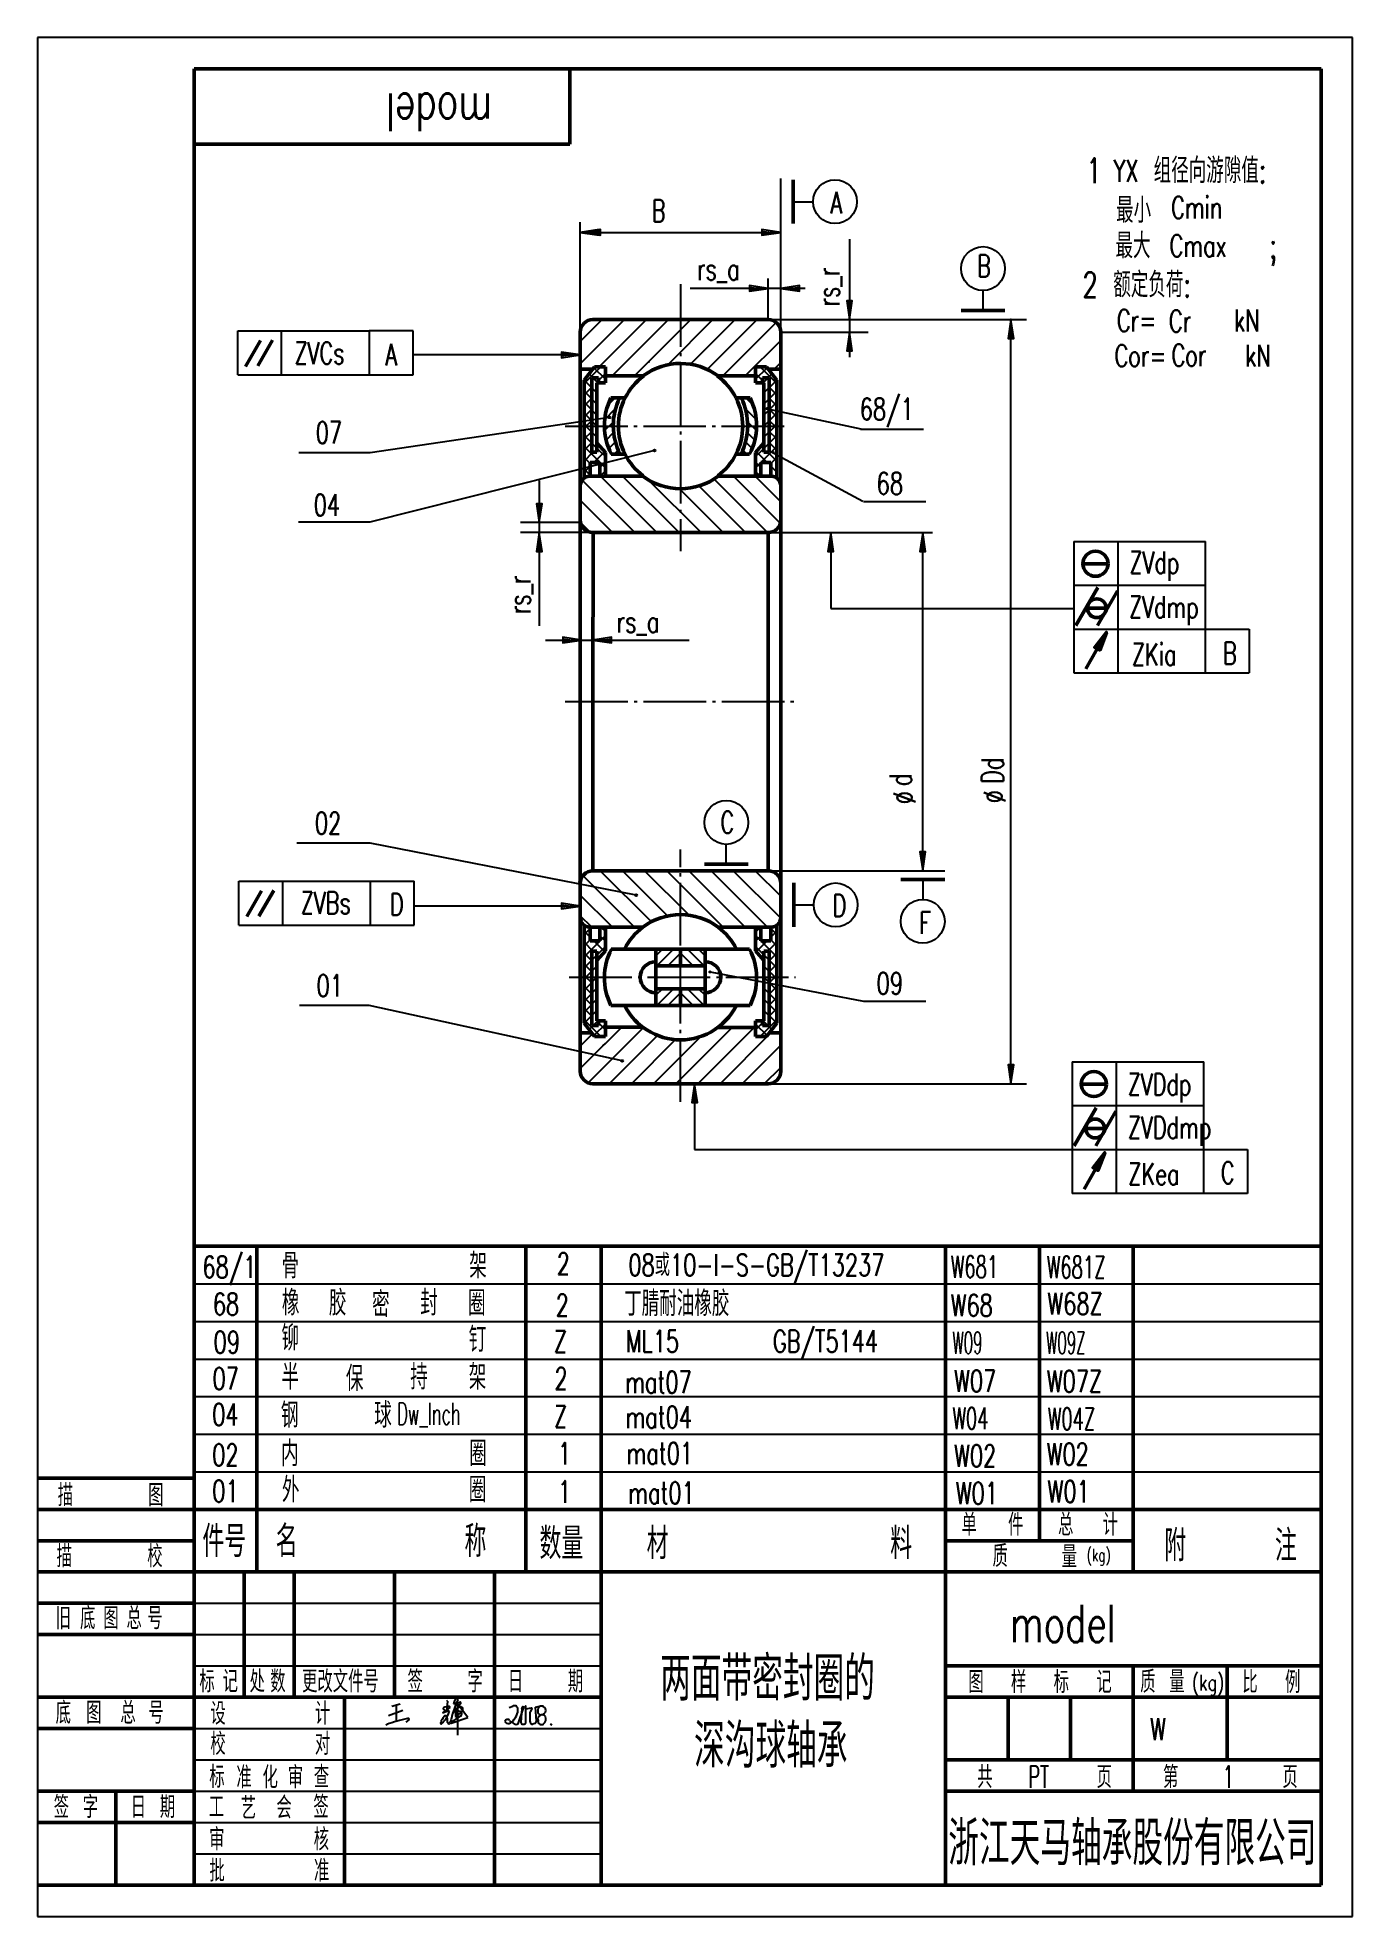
# Model space of a CAD drawing. Header units: millimetres. Extents: x 325 to 535, y 382 to 682.
import ezdxf
from ezdxf.enums import TextEntityAlignment as Align

# ---------------------------------------------------------------- set-up
doc = ezdxf.new("R2010")
doc.units = ezdxf.units.MM
doc.linetypes.add('CENTER', pattern=[12.5, 10, -1, 0.5, -1])
doc.layers.add('1', color=7, linetype='Continuous', lineweight=50)
for name, color, linetype in [('2', 7, 'Continuous'), ('3', 7, 'CENTER'), ('32', 7, 'Continuous'), ('6', 7, 'Continuous')]:
    doc.layers.add(name, color=color, linetype=linetype)
doc.styles.add('HZ', font='txt.shx', dxfattribs={"width": 0.7, "bigfont": 'HZTXT.shx'})

# ---------------------------------------------------------------- blocks, each defined once
blk = doc.blocks.new('BLK', base_point=(1, 0))
for points in [[(0, 0), (1, 0), (0, 0.15), (0, -0.15), (1, 0)], [(0, 0.07), (0.5, 0), (0, -0.07)]]:
    blk.add_lwpolyline(points)
blk = doc.blocks.new('*X4')
at = {"color": 0}
for p, q in [((90.9, 156.59), (88.22, 159.26)), ((92.02, 157.23), (89.99, 159.26)), ((92.02, 159), (91.76, 159.26)), ((89.13, 156.59), (88.07, 157.65))]:
    blk.add_line(p, q, dxfattribs=at)
blk = doc.blocks.new('JZ', base_point=(74.06, 131.06))
at = {"layer": '1'}
blk.add_line((74.32, 131.19), (81.32, 131.19), dxfattribs=at)
at = {"layer": '2'}
blk.add_line((77.82, 131.19), (77.82, 134.36), dxfattribs=at)
blk.add_circle((77.82, 137.86), 3.5, dxfattribs=at)

msp = doc.modelspace()

# ---------------------------------------------------------------- linework, layer by layer
for p, q in [((381.25, 413.66), (383.54, 414.5)), ((381.75, 415.14), (383.11, 415.53)), ((382.44, 415.34), (382.46, 412.72)), ((391.03, 414.96), (389.88, 414.06)), ((389.88, 414.06), (390.75, 414.38)), ((390.52, 414.29), (390.02, 414.68)), ((390.67, 415.94), (390.52, 414.29)), ((391.84, 416.17), (391.61, 415.54)), ((391.61, 415.54), (391.84, 415.6)), ((391.85, 414.18), (391.78, 414.15)), ((392.79, 415.61), (391.85, 414.18)), ((392.27, 415.54), (392.27, 414.14)), ((393.9, 413.33), (392.27, 415.54)), ((392.27, 414.14), (392.27, 410.5)), ((392.72, 415.52), (392.72, 415.52)), ((400.53, 414.94), (401.07, 415.15)), ((401.96, 412.35), (402.83, 414.98)), ((402.52, 414.79), (402.39, 412.55)), ((402.52, 414.74), (402.61, 414.99)), ((402.57, 414.9), (402.52, 414.79)), ((402.83, 414.98), (402.69, 415.03)), ((403.05, 415.07), (403.05, 414.85)), ((403.05, 414.85), (403.16, 414.74)), ((403.14, 412.48), (403.19, 415.1)), ((403.16, 414.74), (404.05, 414.86)), ((404.07, 414.61), (403.85, 414.26)), ((404.69, 415.01), (405.56, 415.19)), ((404.89, 412.73), (404.69, 415.01)), ((380.81, 412.18), (380.94, 412.23)), ((384.48, 412.97), (384, 412.6)), ((391.24, 412.41), (393.9, 413.33)), ((403.8, 413.97), (403.78, 413.1)), ((404.76, 412.49), (404.89, 412.73)), ((405.14, 412.92), (405.12, 412.68)), ((407.04, 412.33), (407.32, 412.17))]:
    msp.add_line(p, q)
for centre, radius, start, end in [((386.84, 415.59), 4.32, 311.0887, 341.1894), ((390.11, 414.8), 0.146, 108.9005, 231.3566), ((391.43, 410.94), 4.22, 98.0147, 108.9005), ((390.51, 415.91), 0.158, 8.4526, 76.3178), ((390.8, 414.24), 0.149, 25.1165, 110.1467), ((390.87, 414.96), 0.164, 359.1714, 98.0147), ((390.82, 414.25), 0.129, 334.8835, 25.1165), ((410.18, 408.2), 19.57, 155.9856, 167.0617), ((391.73, 414.26), 0.123, 142.0603, 296.5518), ((393.08, 413.2), 1.84, 97.9203, 142.0603), ((392.12, 416.05), 0.3, 104.5678, 155.7329), ((391.28, 418.55), 3, 280.8167, 287.7524), ((392.56, 413.71), 0.623, 92.3397, 156.2051), ((392.14, 416.21), 0.162, 341.7541, 127.877), ((391.83, 418.25), 2.58, 278.1439, 288.0077), ((367.85, 443.58), 38.61, 309.1906, 310.6534), ((392.51, 413.91), 0.422, 299.3726, 86.8303), ((392.65, 415.65), 0.148, 296.7182, 98.9714), ((392.68, 414.6), 0.449, 315.446, 70.7293), ((401.34, 414.68), 0.544, 16.1691, 119.0695), ((399.94, 414.51), 1.95, 332.46, 9.3489), ((402.66, 414.94), 0.0932, 71.5751, 202.9028), ((403.06, 415.1), 0.039, 246.1543, 1.1942), ((403.15, 415.1), 0.0456, 358.8058, 181.1942), ((404.19, 414.05), 0.402, 147.7091, 191.0393), ((404.06, 414.8), 0.0678, 339.2267, 98.1254), ((406.12, 414.02), 2.13, 159.2267, 163.8831), ((405.87, 414.44), 0.818, 126.699, 245.1597), ((405.69, 414.34), 0.813, 70.374, 112.0226), ((405.01, 415.35), 1.75, 293.59, 317.5758), ((405.56, 414.42), 0.791, 341.2845, 59.7018), ((389.05, 389.91), 23.74, 101.5909, 109.97), ((384.37, 413.06), 0.138, 319.3716, 130.6623), ((391.9, 411.85), 2.42, 137.0124, 164.1275), ((389.21, 412.44), 0.365, 348.9199, 11.6617), ((389.64, 412.37), 0.0632, 179.0259, 317.3946), ((390.34, 413.38), 0.246, 50.3484, 149.0956), ((388.09, 412.66), 2.58, 357.3548, 20.508), ((390.98, 412.59), 0.32, 188.7009, 224.4563), ((390.86, 412.48), 0.154, 224.4563, 309.5218), ((390.68, 412.7), 0.437, 309.5218, 344.3994), ((404.25, 394.87), 21.95, 121.6827, 126.774), ((391.2, 412.52), 0.113, 215.4201, 292.7069), ((392.46, 413.65), 0.559, 146.2304, 188.9942), ((392.06, 413.67), 0.186, 213.9675, 354.8577), ((400.23, 412.6), 0.436, 39.2816, 162.2178), ((400.22, 412.83), 0.415, 192.5394, 247.1049), ((400.36, 413.16), 0.775, 247.1049, 312.8996), ((402.52, 414.85), 2.78, 225.2956, 244.4912), ((398.31, 415.36), 3.79, 312.8996, 332.46), ((401.64, 412.79), 0.548, 234.6731, 305.3269), ((402.67, 412.53), 0.283, 176.7409, 283.0907), ((388.2, 474.79), 64.2, 283.0907, 283.3752), ((403.02, 412.45), 0.123, 283.3752, 12.5836), ((405.13, 413.07), 1.35, 178.8058, 208.5522), ((404.18, 412.55), 0.273, 208.5522, 288.9695), ((404.93, 410.38), 2.02, 97.8003, 108.9695), ((404.64, 412.51), 0.128, 277.8003, 352.1659), ((405.79, 413.06), 0.69, 41.1882, 195.3509), ((405.64, 412.75), 0.534, 161.8165, 240.4494), ((405.69, 413.04), 0.813, 247.9774, 289.626), ((405.31, 413.13), 1.07, 307.1571, 21.2451)]:
    msp.add_arc(centre, radius, start, end)
at = {"layer": '1'}
for p, q in [((530.18, 676.57), (350.18, 676.57)), ((350.18, 676.57), (350.18, 386.57)), ((410.18, 664.57), (410.18, 676.57)), ((530.18, 386.57), (530.18, 676.57)), ((350.18, 664.57), (410.18, 664.57)), ((445.87, 658.87), (445.87, 651.87)), ((413.87, 636.54), (441.87, 636.54)), ((472.69, 638.01), (479.69, 638.01)), ((358.4, 629.07), (360.77, 633.19)), ((360.36, 629.17), (362.72, 633.26)), ((411.87, 629.04), (411.87, 634.54)), ((443.87, 629.05), (443.87, 634.54)), ((411.87, 610.04), (411.87, 629.04)), ((413.86, 628.64), (411.87, 628.64)), ((412.48, 626.89), (414.15, 628.99)), ((413.69, 615.36), (413.69, 627.24)), ((413.69, 627.24), (414.77, 627.24)), ((414.15, 628.99), (415.87, 628.99)), ((414.77, 627.24), (414.77, 626.47)), ((415.87, 626.47), (415.87, 628.99)), ((415.89, 627.54), (421.99, 627.55)), ((439.87, 627.54), (433.74, 627.55)), ((441.58, 628.99), (439.87, 628.99)), ((439.87, 626.47), (439.87, 628.99)), ((440.97, 627.24), (440.97, 626.47)), ((442.05, 627.24), (440.97, 627.24)), ((443.25, 626.89), (441.58, 628.99)), ((443.9, 628.64), (441.87, 628.64)), ((442.05, 615.36), (442.05, 627.24)), ((443.87, 610.04), (443.87, 629.04)), ((412.48, 626.89), (412.48, 611.25)), ((414.53, 615.36), (414.53, 626.47)), ((414.53, 626.47), (415.87, 626.47)), ((419.01, 624.04), (416.75, 624.04)), ((436.72, 624.04), (438.98, 624.04)), ((441.2, 626.47), (439.87, 626.47)), ((441.2, 615.36), (441.2, 626.47)), ((443.25, 626.89), (443.25, 611.25)), ((413.69, 615.36), (414.53, 615.36)), ((415.87, 615.31), (414.53, 616.85)), ((415.87, 611.54), (415.87, 615.31)), ((419.01, 615.04), (416.82, 615.04)), ((436.72, 615.04), (438.91, 615.04)), ((439.87, 615.31), (441.2, 616.85)), ((439.87, 611.54), (439.87, 615.31)), ((442.05, 615.36), (441.2, 615.36)), ((415.01, 613.72), (413.43, 613.72)), ((413.43, 613.72), (413.43, 611.54)), ((415.01, 611.54), (415.01, 613.72)), ((440.72, 611.54), (440.72, 613.72)), ((440.72, 613.72), (442.3, 613.72)), ((442.3, 613.72), (442.3, 611.54)), ((411.87, 610.04), (411.87, 604.54)), ((413.37, 611.54), (421.87, 611.54)), ((442.37, 611.54), (433.87, 611.54)), ((443.87, 610.04), (443.87, 604.54)), ((411.87, 604.54), (411.87, 575.54)), ((443.87, 604.54), (443.87, 575.54)), ((413.91, 602.54), (413.87, 575.54)), ((413.87, 602.54), (427.87, 602.54)), ((441.87, 602.54), (427.87, 602.54)), ((441.87, 602.54), (441.87, 575.54)), ((492.15, 597.56), (496.15, 597.56)), ((491.01, 587.7), (494.51, 593.76)), ((494.45, 587.69), (497.65, 593.23)), ((492.86, 590.46), (495.86, 590.46)), ((494.42, 583.98), (492.61, 580.76)), ((411.87, 544.66), (411.87, 575.54)), ((413.87, 548.54), (413.87, 575.54)), ((441.87, 548.54), (441.87, 575.54)), ((443.87, 546.54), (443.87, 575.54)), ((411.87, 541.04), (411.87, 546.54)), ((413.87, 548.54), (427.87, 548.54)), ((441.87, 548.54), (427.87, 548.54)), ((443.87, 541.04), (443.87, 546.54)), ((445.97, 546.59), (445.97, 539.59)), ((470.06, 547.14), (463.06, 547.14)), ((358.58, 541.21), (360.95, 545.32)), ((360.54, 541.3), (362.9, 545.39)), ((443.87, 519.45), (443.87, 544.48)), ((411.87, 541.04), (411.87, 522.04)), ((412.48, 524.19), (412.48, 539.83)), ((413.37, 539.54), (421.87, 539.54)), ((413.43, 537.35), (413.43, 539.54)), ((415.01, 537.35), (413.43, 537.35)), ((415.01, 539.54), (415.01, 537.35)), ((415.87, 539.54), (415.87, 535.77)), ((442.37, 539.54), (433.87, 539.54)), ((439.87, 539.54), (439.87, 535.77)), ((440.72, 539.54), (440.72, 537.35)), ((440.72, 537.35), (442.3, 537.35)), ((442.3, 537.35), (442.3, 539.54)), ((443.25, 524.19), (443.25, 539.83)), ((413.69, 535.72), (414.53, 535.72)), ((413.69, 535.72), (413.69, 523.83)), ((415.87, 535.77), (414.53, 534.23)), ((414.53, 535.72), (414.53, 524.6)), ((416.82, 536.04), (438.91, 536.04)), ((423.92, 536.03), (423.92, 529.71)), ((427.87, 536.04), (427.87, 533.36)), ((427.87, 533.36), (427.87, 536.04)), ((431.81, 536.03), (431.81, 529.71)), ((439.87, 535.77), (441.2, 534.23)), ((441.2, 535.72), (441.2, 524.6)), ((442.05, 535.72), (441.2, 535.72)), ((442.05, 535.72), (442.05, 523.83)), ((423.92, 533.36), (431.81, 533.36)), ((423.92, 529.71), (431.81, 529.71)), ((423.92, 529.71), (423.92, 527.04)), ((427.87, 529.71), (427.87, 527.04)), ((427.87, 529.71), (427.87, 527.04)), ((431.81, 529.71), (431.81, 527.04)), ((416.75, 527.04), (438.98, 527.04)), ((413.7, 522.64), (411.87, 522.64)), ((411.87, 522.04), (411.87, 516.54)), ((412.48, 524.19), (414.15, 522.08)), ((413.69, 523.83), (414.77, 523.83)), ((414.15, 522.08), (415.87, 522.08)), ((414.53, 524.6), (415.87, 524.6)), ((414.77, 523.83), (414.77, 524.6)), ((415.87, 524.6), (415.87, 522.08)), ((421.82, 523.57), (415.87, 523.57)), ((433.84, 523.52), (439.87, 523.51)), ((441.2, 524.6), (439.87, 524.6)), ((439.87, 524.6), (439.87, 522.08)), ((441.58, 522.08), (439.87, 522.08)), ((440.97, 523.83), (440.97, 524.6)), ((442.05, 523.83), (440.97, 523.83)), ((443.25, 524.19), (441.58, 522.08)), ((443.86, 522.64), (442.03, 522.64)), ((443.87, 519.45), (443.87, 516.54)), ((413.87, 514.54), (441.87, 514.54)), ((491.88, 514.48), (495.88, 514.48)), ((490.74, 504.62), (494.24, 510.68)), ((494.18, 504.61), (497.38, 510.15)), ((492.59, 507.38), (495.59, 507.38)), ((494.15, 500.9), (492.34, 497.68)), ((350.18, 488.57), (530.18, 488.57)), ((360.18, 488.57), (360.18, 436.57)), ((403.18, 488.57), (403.18, 436.57)), ((415.18, 488.57), (415.18, 436.57)), ((470.18, 488.57), (470.18, 386.57)), ((485.18, 488.57), (485.18, 441.57)), ((500.18, 488.57), (500.18, 436.57)), ((325.18, 451.57), (350.18, 451.57)), ((325.18, 446.57), (350.18, 446.57)), ((350.18, 446.57), (530.18, 446.57)), ((325.18, 441.57), (350.18, 441.57)), ((470.18, 441.57), (500.18, 441.57)), ((325.18, 436.57), (350.18, 436.57)), ((350.18, 436.57), (530.18, 436.57)), ((358.18, 436.57), (358.18, 416.57)), ((366.18, 436.57), (366.18, 416.57)), ((382.18, 436.57), (382.18, 416.57)), ((398.18, 436.57), (398.18, 416.57)), ((415.18, 436.57), (415.18, 386.57)), ((325.18, 431.57), (350.18, 431.57)), ((325.18, 426.57), (350.18, 426.57)), ((470.18, 421.57), (530.18, 421.57)), ((500.18, 421.57), (500.18, 401.57)), ((515.18, 421.57), (515.18, 406.57)), ((325.18, 416.57), (350.18, 416.57)), ((350.18, 416.57), (415.18, 416.57)), ((374.18, 416.57), (374.18, 386.57)), ((398.18, 416.57), (398.18, 386.57)), ((470.18, 416.57), (530.18, 416.57)), ((480.18, 416.57), (480.18, 406.57)), ((490.18, 416.57), (490.18, 406.57)), ((325.18, 411.57), (350.18, 411.57)), ((470.18, 406.57), (530.18, 406.57)), ((325.18, 401.57), (350.18, 401.57)), ((337.68, 401.57), (337.68, 386.57)), ((470.18, 401.57), (530.18, 401.57)), ((325.18, 396.57), (350.18, 396.57)), ((325.18, 386.57), (530.18, 386.57))]:
    msp.add_line(p, q, dxfattribs=at)
for centre, radius in [((494.15, 597.56), 2), ((494.36, 590.46), 1.5), ((493.88, 514.48), 2), ((494.09, 507.38), 1.5)]:
    msp.add_circle(centre, radius, dxfattribs=at)
for centre, radius, start, end in [((413.87, 634.54), 2, 90, 180), ((441.87, 634.54), 2, 0, 90), ((427.87, 619.54), 9.93, 126.2736, 152.7028), ((427.87, 619.54), 10, 53.2074, 126.2736), ((427.87, 619.54), 9.93, 27.2972, 53.7264), ((425.64, 619.6), 9.93, 153.497, 207.3745), ((427.06, 619.6), 9.93, 153.497, 207.3745), ((427.87, 619.54), 9.93, 153.0621, 206.9379), ((427.87, 619.54), 9.93, 333.0621, 26.9379), ((428.67, 619.6), 9.93, 332.6255, 26.503), ((430.09, 619.6), 9.93, 332.6255, 26.503), ((427.87, 619.54), 9.93, 206.9379, 233.1301), ((427.87, 619.54), 9.93, 306.8699, 333.0621), ((413.37, 610.04), 1.5, 90, 180), ((427.87, 619.54), 10, 233.1301, 306.8699), ((442.37, 610.04), 1.5, 0, 90), ((413.87, 604.54), 2, 180, 270), ((441.87, 604.54), 2, 270, 0), ((413.87, 546.54), 2, 90, 180), ((441.87, 546.54), 2, 0, 90), ((413.37, 541.04), 1.5, 180, 270), ((427.87, 531.54), 10, 53.1301, 126.8699), ((442.37, 541.04), 1.5, 270, 0), ((427.87, 531.54), 10, 126.8699, 153.2563), ((427.87, 531.54), 10, 26.7437, 53.1301), ((425.64, 531.47), 9.93, 152.6255, 206.503), ((423.92, 531.54), 2.48, 90, 270), ((431.81, 531.54), 2.48, 270, 90), ((430.09, 531.47), 9.93, 333.497, 27.3745), ((427.87, 531.54), 10, 206.7437, 233.2074), ((427.87, 531.54), 10, 298.9144, 333.2563), ((427.87, 531.54), 10, 233.2074, 298.9144), ((413.87, 516.54), 2, 180, 270), ((441.87, 516.54), 2, 270, 0)]:
    msp.add_arc(centre, radius, start, end, dxfattribs=at)
at = {"layer": '2'}
for p, q in [((535.18, 681.57), (325.18, 681.57)), ((325.18, 681.57), (325.18, 381.57)), ((535.18, 381.57), (535.18, 681.57)), ((443.87, 634.6), (443.87, 659.07)), ((445.87, 655.37), (449.04, 655.37)), ((411.87, 634.6), (411.87, 652.11)), ((411.87, 650.47), (443.87, 650.47)), ((476.19, 638.01), (476.19, 641.19)), ((411.87, 629.5), (418.9, 636.54)), ((411.87, 633.04), (415.36, 636.54)), ((414.89, 628.99), (422.43, 636.54)), ((416.97, 627.54), (425.97, 636.54)), ((420.51, 627.54), (429.51, 636.54)), ((425.83, 629.33), (433.04, 636.54)), ((429.45, 629.41), (436.58, 636.54)), ((432.15, 628.57), (440.11, 636.54)), ((434.65, 627.54), (443.17, 636.06)), ((441.93, 636.54), (483.13, 636.54)), ((357.15, 627.73), (357.15, 634.73)), ((357.15, 634.73), (364.15, 634.73)), ((364.15, 634.73), (378.15, 634.73)), ((364.15, 627.73), (364.15, 634.73)), ((385.15, 634.73), (378.15, 634.73)), ((378.15, 634.73), (378.15, 627.73)), ((385.15, 627.73), (385.15, 634.73)), ((438.19, 627.54), (443.87, 633.22)), ((480.65, 517.54), (480.65, 633.54)), ((408.87, 630.91), (385.15, 630.91)), ((357.15, 627.73), (364.15, 627.73)), ((364.15, 627.73), (378.15, 627.73)), ((378.15, 627.73), (385.15, 627.73)), ((412.48, 626.32), (415.15, 628.99)), ((414.66, 626.47), (413.26, 627.87)), ((415.87, 627.03), (414.04, 628.86)), ((414.77, 626.84), (415.87, 627.94)), ((415.87, 628.8), (415.67, 628.99)), ((439.87, 628.8), (440.06, 628.99)), ((439.87, 627.03), (441.69, 628.86)), ((440.97, 626.84), (439.87, 627.94)), ((443.25, 626.32), (440.58, 628.99)), ((441.08, 626.47), (442.48, 627.87)), ((442.78, 628.6), (443.87, 629.68)), ((412.48, 624.55), (413.69, 625.76)), ((414.53, 623.06), (412.48, 625.11)), ((414.53, 624.83), (412.55, 626.81)), ((416.26, 622.87), (417.43, 624.04)), ((439.47, 622.87), (438.3, 624.04)), ((441.2, 624.83), (443.18, 626.81)), ((441.2, 623.06), (443.25, 625.11)), ((443.25, 624.55), (442.05, 625.76)), ((412.48, 622.78), (413.69, 623.99)), ((414.53, 621.3), (412.48, 623.35)), ((412.48, 621.01), (413.69, 622.22)), ((414.53, 619.53), (412.48, 621.58)), ((415.76, 620.6), (417.51, 622.36)), ((439.97, 620.6), (438.22, 622.36)), ((441.2, 621.3), (443.25, 623.35)), ((441.2, 619.53), (443.25, 621.58)), ((441.75, 622.28), (456.69, 619.12)), ((443.25, 622.78), (442.05, 623.99)), ((443.25, 621.01), (442.05, 622.22)), ((416.55, 620.93), (378.29, 615.25)), ((412.48, 619.25), (413.69, 620.45)), ((414.53, 617.76), (412.48, 619.81)), ((412.48, 617.48), (413.69, 618.69)), ((414.87, 615.66), (412.48, 618.04)), ((415.74, 618.81), (417.15, 620.22)), ((415.98, 617.29), (417.19, 618.49)), ((439.75, 617.29), (438.54, 618.49)), ((439.99, 618.81), (438.59, 620.22)), ((440.87, 615.66), (443.25, 618.04)), ((441.2, 617.76), (443.25, 619.81)), ((443.25, 619.25), (442.05, 620.45)), ((443.25, 617.48), (442.05, 618.69)), ((456.59, 619.07), (466.67, 619.07)), ((378.29, 615.25), (366.92, 615.25)), ((423.7, 615.64), (378.23, 604.2)), ((412.48, 615.71), (413.69, 616.92)), ((415.87, 612.89), (412.48, 616.28)), ((412.48, 613.94), (413.89, 615.36)), ((414.03, 613.72), (415.75, 615.44)), ((415.87, 614.66), (414.89, 615.63)), ((416.41, 615.95), (417.47, 617.01)), ((417.27, 615.04), (417.93, 615.7)), ((438.47, 615.04), (437.81, 615.7)), ((439.32, 615.95), (438.26, 617.01)), ((439.87, 612.89), (443.25, 616.28)), ((439.87, 614.66), (440.84, 615.63)), ((441.71, 613.72), (439.99, 615.44)), ((443.25, 613.94), (441.84, 615.36)), ((443.25, 615.71), (442.05, 616.92)), ((442.65, 615.29), (456.99, 607.53)), ((412.48, 612.18), (413.43, 613.13)), ((413.43, 611.72), (412.48, 612.67)), ((413.43, 613.56), (412.51, 614.47)), ((415.01, 612.94), (415.87, 613.8)), ((415.01, 611.53), (415.87, 612.38)), ((440.72, 612.94), (439.87, 613.8)), ((440.62, 611.54), (439.87, 612.3)), ((442.3, 613.56), (443.22, 614.47)), ((443.25, 612.18), (442.3, 613.13)), ((420.56, 602.54), (412.16, 610.93)), ((424.1, 602.54), (415.1, 611.54)), ((427.63, 602.54), (418.63, 611.54)), ((431.17, 602.54), (422.77, 610.93)), ((434.7, 602.54), (427.7, 609.54)), ((438.24, 602.54), (430.8, 609.98)), ((441.77, 602.54), (433.22, 611.09)), ((443.8, 604.04), (436.31, 611.54)), ((443.87, 607.46), (439.79, 611.54)), ((440.28, 611.54), (440.72, 611.97)), ((417.03, 602.54), (411.87, 607.7)), ((414.27, 608.83), (414.27, 608.83)), ((457.07, 607.51), (467.07, 607.51)), ((378.23, 604.2), (366.86, 604.2)), ((413.45, 602.58), (411.91, 604.12)), ((441.84, 602.54), (468.11, 602.54)), ((490.71, 601.13), (511.71, 601.13)), ((490.71, 601.13), (490.71, 580.13)), ((497.71, 601.13), (497.71, 580.13)), ((511.71, 580.13), (511.71, 601.13)), ((451.87, 599.54), (451.87, 590.42)), ((466.56, 551.54), (466.56, 599.54)), ((490.71, 594.13), (511.71, 594.13)), ((451.87, 590.42), (490.71, 590.42)), ((490.71, 587.13), (518.71, 587.13)), ((518.71, 587.13), (518.71, 580.13)), ((490.71, 580.13), (518.71, 580.13)), ((378.32, 552.94), (366.59, 552.94)), ((420.78, 544.64), (378.32, 552.94)), ((357.33, 546.86), (385.33, 546.86)), ((357.33, 539.86), (357.33, 546.86)), ((364.33, 539.86), (364.33, 546.86)), ((378.33, 546.86), (378.33, 539.86)), ((385.33, 539.86), (385.33, 546.86)), ((420.53, 539.54), (412.29, 547.77)), ((423.21, 540.39), (415.06, 548.54)), ((425.81, 541.32), (418.6, 548.54)), ((429.23, 541.44), (422.13, 548.54)), ((434.67, 539.54), (425.67, 548.54)), ((438.21, 539.54), (429.21, 548.54)), ((441.74, 539.54), (432.74, 548.54)), ((443.87, 540.95), (436.28, 548.54)), ((443.87, 544.48), (439.81, 548.54)), ((441.93, 548.54), (470.1, 548.54)), ((466.56, 547.14), (466.56, 543.96)), ((416.99, 539.54), (411.87, 544.66)), ((445.97, 543.09), (449.15, 543.09)), ((408.87, 542.91), (385.33, 542.91)), ((413.69, 539.54), (411.87, 541.36)), ((357.33, 539.86), (385.33, 539.86)), ((412.48, 538.9), (413.43, 537.95)), ((415.87, 538.19), (412.48, 534.8)), ((412.48, 537.13), (413.89, 535.72)), ((413.43, 539.33), (412.51, 538.41)), ((413.43, 537.52), (412.51, 536.6)), ((414.03, 537.35), (415.75, 535.63)), ((415.45, 539.54), (415.01, 539.1)), ((415.01, 538.13), (415.87, 537.28)), ((415.17, 539.54), (415.87, 538.84)), ((440.68, 539.54), (439.87, 538.72)), ((439.87, 538.19), (443.25, 534.8)), ((440.72, 538.13), (439.87, 537.28)), ((441.71, 537.35), (439.99, 535.63)), ((440.28, 539.54), (440.72, 539.1)), ((443.25, 537.13), (441.84, 535.72)), ((442.3, 539.31), (443.22, 538.39)), ((443.25, 538.9), (442.3, 537.95)), ((442.3, 537.52), (443.22, 536.6)), ((414.87, 535.42), (412.48, 533.03)), ((412.48, 535.36), (413.69, 534.16)), ((415.87, 536.42), (414.89, 535.45)), ((439.87, 536.42), (440.84, 535.45)), ((440.87, 535.42), (443.25, 533.03)), ((443.25, 535.36), (442.05, 534.16)), ((412.48, 533.6), (413.69, 532.39)), ((414.53, 533.31), (412.48, 531.26)), ((412.48, 531.83), (413.69, 530.62)), ((414.53, 531.55), (412.48, 529.49)), ((432.58, 532.39), (457.1, 527.69)), ((441.2, 533.31), (443.25, 531.26)), ((441.2, 531.55), (443.25, 529.49)), ((443.25, 533.6), (442.05, 532.39)), ((443.25, 531.83), (442.05, 530.62)), ((412.48, 530.06), (413.69, 528.85)), ((414.53, 529.78), (412.48, 527.73)), ((412.48, 528.29), (413.69, 527.08)), ((414.53, 528.01), (412.48, 525.96)), ((441.2, 529.78), (443.25, 527.73)), ((441.2, 528.01), (443.25, 525.96)), ((443.25, 530.06), (442.05, 528.85)), ((443.25, 528.29), (442.05, 527.08)), ((378.13, 527), (367.01, 527)), ((418.54, 518.17), (378.13, 527)), ((412.48, 526.52), (413.69, 525.32)), ((414.53, 526.24), (412.55, 524.27)), ((441.2, 526.24), (443.18, 524.27)), ((443.25, 526.52), (442.05, 525.32)), ((457.1, 527.69), (467.07, 527.69)), ((411.87, 520.51), (413.83, 522.48)), ((412.48, 524.76), (415.15, 522.08)), ((413.11, 514.68), (421.96, 523.53)), ((414.66, 524.6), (413.26, 523.2)), ((415.87, 524.04), (414.04, 522.22)), ((414.77, 524.24), (415.87, 523.14)), ((415.87, 522.28), (415.67, 522.08)), ((415.87, 520.97), (418.42, 523.53)), ((416.5, 514.54), (424.2, 522.23)), ((423.57, 514.54), (431.11, 522.08)), ((427.11, 514.54), (436.1, 523.53)), ((430.64, 514.54), (439.62, 523.51)), ((434.18, 514.54), (442.28, 522.64)), ((440.97, 524.24), (439.87, 523.14)), ((439.87, 524.04), (441.69, 522.22)), ((439.87, 522.28), (440.06, 522.08)), ((443.25, 524.76), (440.58, 522.08)), ((441.08, 524.6), (442.48, 523.2)), ((411.87, 516.97), (415.49, 520.6)), ((420.04, 514.54), (427.07, 521.57)), ((437.71, 514.54), (443.87, 520.69)), ((441.25, 514.54), (443.87, 517.15)), ((490.44, 518.05), (511.44, 518.05)), ((490.44, 518.05), (490.44, 497.03)), ((497.44, 518.05), (497.44, 497.03)), ((511.44, 497.03), (511.44, 518.05)), ((430.11, 514.54), (430.11, 504.05)), ((441.93, 514.54), (483.13, 514.54)), ((490.44, 511.05), (511.44, 511.05)), ((430.11, 504.05), (518.44, 504.05)), ((518.44, 504.05), (518.44, 497.03)), ((490.44, 497.05), (518.44, 497.05)), ((350.18, 482.57), (530.18, 482.57)), ((350.18, 476.57), (530.18, 476.57)), ((350.18, 470.57), (530.18, 470.57)), ((350.18, 464.57), (530.18, 464.57)), ((350.18, 458.57), (530.18, 458.57)), ((350.18, 452.57), (530.18, 452.57)), ((350.18, 431.57), (415.18, 431.57)), ((350.18, 426.57), (415.18, 426.57)), ((350.18, 421.57), (415.18, 421.57)), ((350.18, 411.57), (415.18, 411.57)), ((350.18, 406.57), (415.18, 406.57)), ((350.18, 401.57), (415.18, 401.57)), ((350.18, 396.57), (415.18, 396.57)), ((350.18, 391.57), (415.18, 391.57)), ((325.18, 381.57), (535.18, 381.57))]:
    msp.add_line(p, q, dxfattribs=at)
at = {"layer": '2', "linetype": 'ByBlock'}
for p, q in [((454.86, 649.39), (454.86, 630.52)), ((441.87, 636.54), (441.87, 643.08)), ((447.78, 641.53), (429.41, 641.53)), ((443.87, 634.54), (457.86, 634.54)), ((405.3, 610.87), (405.3, 587.62)), ((411.91, 604.12), (402.3, 604.12)), ((413.91, 602.54), (402.3, 602.54)), ((406.3, 585.37), (429.23, 585.37))]:
    msp.add_line(p, q, dxfattribs=at)
at = {"layer": '2'}
for centre, radius in [((452.54, 655.37), 3.5), ((476.19, 644.69), 3.5), ((416.55, 620.93), 0.15), ((441.69, 622.33), 0.1), ((423.7, 615.64), 0.15), ((442.65, 615.36), 0.1), ((442.65, 615.36), 0.1), ((452.65, 543.09), 3.5), ((420.78, 544.64), 0.15), ((466.56, 540.46), 3.5), ((432.58, 532.39), 0.1), ((418.54, 518.17), 0.15)]:
    msp.add_circle(centre, radius, dxfattribs=at)
at = {"layer": '2', "linetype": 'ByBlock'}
for p in [(480.65, 636.54), (454.86, 634.54), (422.82, 629.79), (405.3, 604.12), (412.06, 585.37), (413.85, 585.37), (413.85, 585.37), (411.7, 546.75), (413.87, 548.54), (411.87, 516.97), (411.87, 516.97), (443.87, 516.54), (443.87, 516.54), (413.87, 514.54), (413.87, 514.54), (441.87, 514.54), (441.87, 514.54)]:
    msp.add_point(p, dxfattribs=at)
at = {"layer": '3'}
for p, q in [((427.87, 642.18), (427.87, 599.59)), ((409.44, 619.54), (445.42, 619.54)), ((409.46, 575.54), (446.17, 575.54)), ((427.87, 511.63), (427.87, 551.93)), ((410.1, 531.55), (446.21, 531.55))]:
    msp.add_line(p, q, dxfattribs=at)
at = {"layer": '32'}
msp.add_line((415.49, 520.6), (415.87, 520.97), dxfattribs=at)

# ---------------------------------------------------------------- block references
at = {"layer": '1', "xscale": 3.00000000000003, "yscale": 3, "zscale": 3, "rotation": 60.74709990298155}
for p in [(495.89, 586.6), (495.62, 503.52)]:
    msp.add_blockref('BLK', p, dxfattribs=at)
at = {"layer": '2', "xscale": 3, "yscale": 3, "zscale": 3}
for p, rotation in [((411.87, 650.47), 180), ((412.09, 650.47), 180), ((451.87, 602.54), 90), ((466.56, 602.54), 90), ((466.56, 548.54), 270), ((480.65, 514.54), 270), ((430.11, 514.54), 90)]:
    msp.add_blockref('BLK', p, dxfattribs=dict(at, rotation=rotation))
at = {"layer": '2', "color": 0, "linetype": 'ByBlock', "xscale": 3, "yscale": 3, "zscale": 3}
for p in [(443.87, 650.47), (441.87, 641.53)]:
    msp.add_blockref('BLK', p, dxfattribs=at)
at = {"layer": '2', "color": 0, "linetype": 'ByBlock', "xscale": 3, "yscale": 3, "zscale": 3, "rotation": 180}
msp.add_blockref('BLK', (443.87, 641.53), dxfattribs=at)
at = {"layer": '2', "linetype": 'ByBlock', "xscale": 3, "yscale": 3, "zscale": 3}
for p, rotation in [((454.86, 636.54), 270), ((480.65, 636.54), 90), ((454.86, 634.54), 90), ((405.3, 604.12), 270), ((405.3, 602.54), 90), ((413.85, 585.37), 180)]:
    msp.add_blockref('BLK', p, dxfattribs=dict(at, rotation=rotation))
at = {"layer": '2', "xscale": 3, "yscale": 3, "zscale": 3}
for p in [(411.87, 630.91), (411.87, 542.91)]:
    msp.add_blockref('BLK', p, dxfattribs=at)
at = {"layer": '2', "linetype": 'ByBlock', "xscale": 3, "yscale": 3, "zscale": 3}
msp.add_blockref('BLK', (412.06, 585.37), dxfattribs=at)
at = {"layer": '2'}
msp.add_blockref('JZ', (431.42, 549.45), dxfattribs=at)
at = {"layer": '2', "xscale": -1, "rotation": 180}
for p in [(335.85, 692.63), (335.85, 686.3)]:
    msp.add_blockref('*X4', p, dxfattribs=at)
at = {"layer": '2', "rotation": 180}
for p in [(519.89, 692.63), (519.89, 686.3)]:
    msp.add_blockref('*X4', p, dxfattribs=at)

# ---------------------------------------------------------------- texts
at = {"layer": '2', "style": 'HZ'}
for s, height, width, p in [('1   组径向游隙值:', 4, 0.7, (492.69, 658.34)), ('A', 3.5, 0.7, (451.82, 653.46)), ('最小      ', 4, 0.7, (497.43, 652)), ('最大       ;', 4, 0.7, (497.34, 646.33)), ('B', 3.5, 0.7, (475.23, 643.36)), ('2 额定负荷:', 4, 0.7, (492.09, 640.1)), ('Cr=     kN', 3.5, 0.7, (497.56, 634.64)), ('A', 3.5, 0.7, (380.73, 629.2)), ('Cor=     kN', 3.5, 0.7, (497.19, 629.03)), ('68/1', 3.5, 0.7, (456.5, 620.52)), ('07', 3.5, 0.7, (369.62, 616.75)), ('68', 3.5, 0.7, (459.2, 608.64)), ('04', 3.5, 0.7, (369.29, 605.19)), ('B', 3.5, 0.7, (514.5, 581.52)), ('C', 3.5, 0.7, (434.24, 554.53)), ('02', 3.5, 0.7, (369.49, 554.4)), ('D', 3.5, 0.7, (381.46, 541.43)), ('D', 3.5, 0.7, (452.17, 541.23)), ('F', 3.5, 0.7, (466.01, 538.47)), ('01', 3.5, 0.7, (369.76, 528.45)), ('09', 3.5, 0.7, (459.2, 528.81)), ('C', 3.5, 0.7, (514.16, 498.57)), ('68/1', 3.5, 0.7, (351.52, 483.52)), ('骨', 4, 0.7, (364.16, 483.47)), ('架', 4, 0.7, (394.13, 483.47)), ('2', 3.5, 0.7, (408.11, 484.05)), ('08或10-I-S-GB/T13237', 3.5, 0.7, (419.55, 483.84)), ('68', 3.5, 0.7, (353.18, 477.6)), ('橡', 4, 0.7, (364.21, 477.53)), ('胶', 4, 0.7, (371.71, 477.53)), ('密', 4, 0.7, (378.61, 477.3)), ('封', 4, 0.7, (386.3, 477.53)), ('圈', 4, 0.7, (393.93, 477.51)), ('2', 3.5, 0.7, (407.94, 477.44)), ('丁腈耐油橡胶', 4, 0.7, (418.87, 477.43)), ('09', 3.5, 0.7, (353.31, 471.53)), ('铆', 4, 0.7, (364.14, 471.94)), ('钉', 4, 0.7, (394.05, 471.69)), ('ML15      GB/T5144', 3.5, 0.7, (419.14, 471.66)), ('07', 3.5, 0.7, (353.13, 465.7)), ('半', 4, 0.7, (364.14, 465.7)), ('保', 4, 0.7, (374.42, 465.45)), ('持', 4, 0.7, (384.7, 465.71)), ('架', 4, 0.7, (394.06, 465.7)), ('2', 3.5, 0.7, (407.74, 465.7)), ('04', 3.5, 0.7, (353.09, 459.96)), ('钢', 4, 0.7, (364.05, 459.59)), ('球', 4, 0.7, (378.95, 459.62)), ('02', 3.5, 0.7, (353.09, 453.51)), ('内', 4, 0.7, (364.07, 453.47)), ('圈', 4, 0.7, (394.13, 453.47)), ('1', 3.5, 0.7, (408.27, 453.74)), ('1', 3.5, 0.7, (408.27, 453.74)), ('描', 3.5, 0.7, (328.41, 447.08)), ('图', 3.5, 0.7, (342.85, 447.08)), ('01', 3.5, 0.7, (353.09, 447.74)), ('外', 4, 0.7, (364.22, 447.7)), ('圈', 4, 0.7, (394.05, 447.7)), ('1', 3.5, 0.7, (408.27, 447.63)), ('件号', 5, 0.7, (351.51, 438.96)), ('名', 5, 0.7, (363.21, 438.96)), ('称', 5, 0.7, (393.37, 438.96)), ('数量', 5, 0.7, (405.35, 438.62)), ('材', 5, 0.7, (422.46, 438.62)), ('料', 5, 0.7, (461.36, 438.62)), ('单', 3.5, 0.7, (472.76, 442.36)), ('件', 3.5, 0.7, (480.18, 442.36)), ('总', 3.5, 0.7, (488.17, 442.36)), ('计', 3.5, 0.7, (495.3, 442.36)), ('描', 3.5, 0.7, (328.22, 437.32)), ('校', 3.5, 0.7, (342.7, 437.32)), ('质', 3.5, 0.7, (477.7, 437.37)), ('附', 5, 0.7, (505.13, 438.28)), ('注', 5, 0.7, (522.81, 438.28)), ('量', 3.5, 0.7, (488.74, 437.26)), ('(kg)', 2, 0.7, (492.73, 438.28)), ('旧', 3.5, 0.7, (328.07, 427.43)), ('底', 3.5, 0.7, (331.97, 427.43)), ('图', 3.5, 0.7, (335.68, 427.43)), ('总', 3.5, 0.7, (339.38, 427.43)), ('号', 3.5, 0.7, (342.7, 427.43)), ('两面带密封圈的', 7, 0.7, (424.62, 416.04)), ('标', 3.5, 0.7, (351.03, 417.34)), ('记', 3.5, 0.7, (354.74, 417.34)), ('处', 3.5, 0.7, (359.04, 417.34)), ('数', 3.5, 0.7, (362.35, 417.34)), ('更改文件号', 3.5, 0.7, (367.43, 417.34)), ('签   字', 3.5, 0.7, (384.27, 417.34)), ('日   期', 3.5, 0.7, (400.3, 417.34)), ('图  样  标  记', 3.5, 0.7, (473.83, 417.23)), ('质 量', 3.5, 0.7, (501.29, 417.29)), ('比  例', 3.5, 0.7, (517.6, 417.23)), ('底', 3.5, 0.7, (328.07, 412.33)), ('图', 3.5, 0.7, (332.94, 412.33)), ('总', 3.5, 0.7, (338.41, 412.33)), ('号', 3.5, 0.7, (342.9, 412.33)), ('设      计', 3.5, 0.7, (352.78, 412.21)), ('校      对', 3.5, 0.7, (352.78, 407.36)), ('深沟球轴承', 7, 0.7, (430.04, 405.33)), ('共       页', 3.5, 0.7, (475.25, 402.07)), ('第       页', 3.5, 0.7, (504.93, 402.07)), ('1', 3.5, 0.6, (514.48, 402.13)), ('签 字', 3.5, 0.7, (327.77, 397.28)), ('日 期', 3.5, 0.7, (340.06, 397.28)), ('审      核', 3.5, 0.7, (352.59, 392.11)), ('批      准', 3.5, 0.7, (352.63, 387.11))]:
    msp.add_text(s, height=height, dxfattribs=dict(at, width=width)).set_placement(p)
at = {"layer": '2', "style": 'HZ', "width": 0.7}
for p in [(479.79, 559.32), (465.41, 559.16)]:
    msp.add_text('%%C', height=3.5, rotation=90, dxfattribs=at).set_placement(p)
at = {"layer": '2', "style": 'HZ', "width": 0.688541}
msp.add_text('(kg)', height=2.5, dxfattribs=at).set_placement((509.56, 417.66), (514.72, 417.66), align=Align.FIT)
at = {"layer": '2', "color": 0, "style": 'HZ', "width": 0.7}
for s, p in [('标      查', (352.61, 402.1)), ('准 ', (356.93, 402.03)), (' 化', (358.93, 402.03)), (' 审', (362.96, 402.03)), ('工      签', (352.54, 397.31)), ('艺', (357.63, 397.11)), ('会', (363.33, 397.21))]:
    msp.add_text(s, height=3.5, dxfattribs=at).set_placement(p)
at = {"layer": '6', "style": 'HZ', "width": 0.7}
for s, height, rotation, p in [('model', 6, 180, (397.77, 672.64)), ('rs_r', 3.5, 90, (453.25, 638.64)), ('rs_r', 3.5, 90, (403.89, 589.5)), ('Dd', 3.5, 90, (479.43, 562.4)), ('d', 3.5, 90, (464.76, 562.06))]:
    msp.add_text(s, height=height, rotation=rotation, dxfattribs=at).set_placement(p)
at = {"layer": '6', "style": 'HZ'}
for s, height, width, p in [('YX', 3.5, 0.7, (497.03, 658.56)), ('B', 3.5, 0.7, (423.27, 652.17)), ('Cmin', 3.5, 0.7, (506.23, 652.68)), ('Cmax', 3.5, 0.7, (505.99, 646.59)), ('rs_a', 3.5, 0.7, (430.51, 642.86)), ('Cr', 3.5, 0.7, (505.88, 634.56)), ('ZVCs', 3.5, 0.7, (366.22, 629.45)), ('Cor', 3.5, 0.7, (506.29, 629.11)), ('ZVdp', 3.5, 0.7, (499.57, 595.99)), ('ZVdmp', 3.5, 0.7, (499.51, 588.9)), ('rs_a', 3.5, 0.7, (417.67, 586.56)), ('ZKia', 3.5, 0.7, (499.96, 581.32)), ('ZVBs', 3.5, 0.7, (367.21, 541.68)), ('ZVDdp', 3.5, 0.7, (499.3, 512.69)), ('ZVDdmp', 3.5, 0.7, (499.32, 505.79)), ('ZKea', 3.5, 0.7, (499.39, 498.37)), ('W681', 3.5, 0.6, (471.04, 483.56)), ('W681Z', 3.5, 0.6, (486.37, 483.49)), ('W68', 3.5, 0.7, (471.03, 477.4)), ('W68Z', 3.5, 0.7, (486.48, 477.67)), ('Z', 3.5, 0.7, (407.65, 471.6)), ('W09', 3.5, 0.5, (471.3, 471.43)), ('W09Z', 3.5, 0.5, (486.27, 471.42)), ('mat07', 3.5, 0.7, (419.05, 465.13)), ('W07', 3.5, 0.7, (471.58, 465.32)), ('W07Z', 3.5, 0.7, (486.39, 465.27)), ('Dw_Inch', 3.5, 0.55, (382.62, 460.09)), ('Z', 3.5, 0.7, (407.68, 459.62)), ('mat04', 3.5, 0.7, (419.1, 459.56)), ('W04', 3.5, 0.6, (471.3, 459.35)), ('W04Z', 3.5, 0.6, (486.53, 459.28)), ('mat01', 3.5, 0.7, (419.27, 453.77)), ('W02', 3.5, 0.7, (471.58, 453.36)), ('W02', 3.5, 0.7, (486.36, 453.63)), ('mat01', 3.5, 0.7, (419.54, 447.44)), ('W01', 3.5, 0.7, (471.85, 447.39)), ('W01', 3.5, 0.7, (486.51, 447.67)), ('model', 6, 0.7, (480.47, 425.34)), ('W', 3.5, 0.7, (502.88, 409.72)), ('PT', 3.5, 0.6, (483.39, 402.13))]:
    msp.add_text(s, height=height, dxfattribs=dict(at, width=width)).set_placement(p)
at = {"layer": '6', "style": 'HZ', "width": 0.7}
msp.add_text('浙江天马轴承股份有限公司', height=7, dxfattribs=at).set_placement((500.04, 389.75), align=Align.CENTER)

doc.saveas('drawing.dxf')
